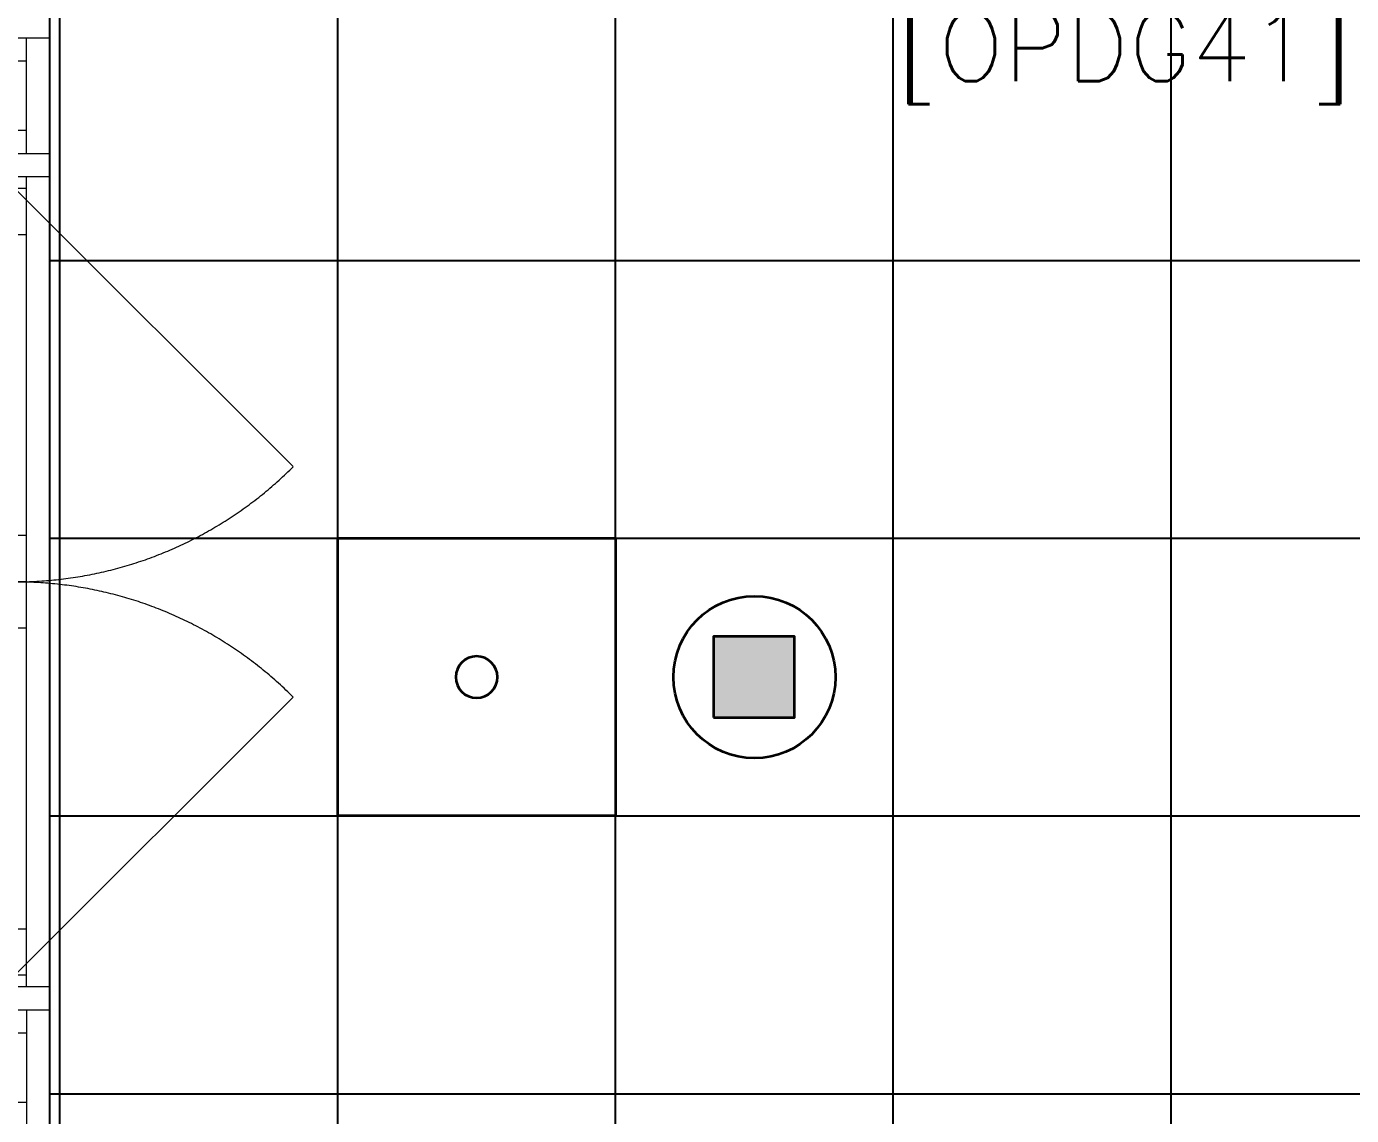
# Model space of a CAD drawing. Header units: inches. Extents: x -12418 to 57169, y -29325 to 19878.
# Drawn here: x 37128 to 39990, y 4153 to 6506 of the extents above; entities that cross this region are included whole.
import ezdxf
from ezdxf.enums import TextEntityAlignment as Align

# ---------------------------------------------------------------- set-up
doc = ezdxf.new("R2010")
doc.units = ezdxf.units.IN
doc.header["$LTSCALE"] = 25
doc.header["$MEASUREMENT"] = 0
doc.linetypes.add('00-Ground Floor$0$DASHED', pattern=[0.75, 0.5, -0.25])
doc.layers.get('0').update_dxf_attribs({"color": 8})
for name, color, linetype, lineweight in [('00-Ground Floor$0$72_EGR_BASE_TEXT', 252, 'Continuous', 5), ('00-Ground Floor$0$Aluminum', 251, 'Continuous', 5), ('E-LITE-CIRC-NUMB', 6, 'Continuous', 25), ('E-LITE-CLNG', 150, 'Continuous', 35), ('E-LITE-CTRL', 6, 'Continuous', 25), ('T-INTC-CLNG', 33, 'Continuous', 35), ('T-INTC-DEVC-NUMB', 2, 'Continuous', 25)]:
    doc.layers.add(name, color=color, linetype=linetype, lineweight=lineweight)
doc.layers.add('00-Ground Floor$0$False Ceiling', color=251, linetype='Continuous')
doc.styles.add('00-Ground Floor$0$SIMPLEX', font='SIMPLEX.shx', dxfattribs={"height": 150})
doc.styles.add('DC_Simplex', font='SIMPLEX.shx', dxfattribs={"width": 0.7})

# ---------------------------------------------------------------- blocks, each defined once
blk = doc.blocks.new('00-Ground Floor$0$door1700')
at = {"layer": '00-Ground Floor$0$Aluminum', "linetype": '00-Ground Floor$0$DASHED', "ltscale": 300}
for p, q in [((34940, 89347.9), (35541, 89949)), ((36640, 89347.9), (36039, 89949)), ((34940, 89347.9), (35541, 88746.9)), ((36640, 89347.9), (36039, 88746.9))]:
    blk.add_line(p, q, dxfattribs=at)
at = {"layer": '00-Ground Floor$0$Aluminum'}
for p, q in [((34915, 89422.9), (34590, 89422.9)), ((34615, 89422.9), (34615, 89322.9)), ((34865, 89422.9), (34865, 89322.9)), ((34915, 89422.9), (34915, 89322.9)), ((36990, 89422.9), (36665, 89422.9)), ((36665, 89422.9), (36665, 89322.9)), ((36715, 89422.9), (36715, 89322.9)), ((36965, 89422.9), (36965, 89322.9)), ((34865, 89372.9), (34615, 89372.9)), ((34665, 89372.9), (34665, 89322.9)), ((34815, 89372.9), (34815, 89322.9)), ((36665, 89372.9), (34915, 89372.9)), ((34940, 89372.9), (34940, 89322.9)), ((35040, 89372.9), (35040, 89322.9)), ((35690, 89372.9), (35690, 89322.9)), ((35790, 89372.9), (35790, 89322.9)), ((35890, 89372.9), (35890, 89322.9)), ((36540, 89372.9), (36540, 89322.9)), ((36640, 89372.9), (36640, 89322.9)), ((36715, 89372.9), (36965, 89372.9)), ((36765, 89372.9), (36765, 89322.9)), ((36915, 89372.9), (36915, 89322.9)), ((34815, 89347.9), (34665, 89347.9)), ((35690, 89347.9), (35040, 89347.9)), ((35890, 89347.9), (36540, 89347.9)), ((36765, 89347.9), (36915, 89347.9)), ((36990, 89322.9), (34590, 89322.9)), ((34590, 89322.9), (36990, 89322.9))]:
    blk.add_line(p, q, dxfattribs=at)
at = {"layer": '00-Ground Floor$0$Aluminum', "linetype": '00-Ground Floor$0$DASHED', "ltscale": 300}
for centre, start, end in [((34940, 89347.9), 315, 45), ((36640, 89347.9), 135, 225)]:
    blk.add_arc(centre, 850, start, end, dxfattribs=at)
blk = doc.blocks.new('00-Ground Floor$0$A$Ce9e1c4c3')
at = {"layer": '00-Ground Floor$0$False Ceiling', "color": 254}
blk.add_line((-62822.1, 8572.6, 0), (-62822.1, -847.4, 0), dxfattribs=at)
at = {"layer": '00-Ground Floor$0$False Ceiling', "color": 254, "linetype": 'Continuous'}
for p, q in [((-62800, -847.4), (-62800, 8572.6)), ((-62200, -847.4), (-62200, 8572.6)), ((-61600, -847.4), (-61600, 8572.6)), ((-61000, -847.4), (-61000, 8572.6)), ((-60400, -847.4), (-60400, 8572.6)), ((-62822.1, 6000), (-53802.1, 6000)), ((-62822.1, 5400), (-53802.1, 5400)), ((-62822.1, 4800), (-53802.1, 4800)), ((-62822.1, 4200), (-53802.1, 4200))]:
    blk.add_line(p, q, dxfattribs=at)
blk = doc.blocks.new('00-Ground Floor')
at = {"layer": '00-Ground Floor$0$Aluminum', "rotation": 270}
blk.add_blockref('00-Ground Floor$0$door1700', (-52245, 41095.7, 0), dxfattribs=at)
at = {"layer": '00-Ground Floor$0$False Ceiling', "color": 254}
blk.add_blockref('00-Ground Floor$0$A$Ce9e1c4c3', (100000, 0), dxfattribs=at)
at = {"layer": '00-Ground Floor$0$72_EGR_BASE_TEXT', "insert": (39498.9, 6537.7, 0), "char_height": 150, "attachment_point": 2, "style": '00-Ground Floor$0$SIMPLEX'}
blk.add_mtext('[OPDG41]', dxfattribs=at)
blk = doc.blocks.new('*U13')
blk.add_lwpolyline([(-300, 300), (-300, -300), (300, -300), (300, 300)], close=True)
blk.add_circle((0, 0), 45)
at = {"layer": 'E-LITE-CIRC-NUMB', "style": 'DC_Simplex', "width": 0.7, "flags": 8}
blk.add_attdef('CIRCUIT', text='', height=200, rotation=0, dxfattribs=at).set_placement((-473.9, 300), align=Align.RIGHT)
at = {"layer": 'E-LITE-CTRL', "style": 'DC_Simplex', "width": 0.7, "flags": 8}
blk.add_attdef('CONTROL', (1118.9, -935), '', height=200, rotation=360, dxfattribs=at)
blk = doc.blocks.new('DC_PA-CL-Speaker')
blk.add_hatch(color=256).paths.add_polyline_path([(-0.883, -0.87), (0.865, -0.87), (0.865, 0.878), (-0.883, 0.878)])
blk.add_lwpolyline([(-0.883, -0.87), (0.865, -0.87), (0.865, 0.878), (-0.883, 0.878)], close=True)
blk.add_circle((0, 0), 1.75)
at = {"layer": 'T-INTC-DEVC-NUMB', "style": 'DC_Simplex', "width": 0.7}
blk.add_attdef('DC_CONTROL', (3.364, 2.471), '', height=2, rotation=360, dxfattribs=at)

msp = doc.modelspace()

# ---------------------------------------------------------------- block references
msp.add_blockref('00-Ground Floor', (0, 0))
at = {"layer": 'E-LITE-CLNG', "xscale": -1}
msp.add_blockref('*U13', (38100, 5100), dxfattribs=at)
at = {"layer": 'T-INTC-CLNG', "xscale": 100, "yscale": 100, "zscale": 100}
msp.add_blockref('DC_PA-CL-Speaker', (38700, 5100), dxfattribs=at)

doc.saveas('drawing.dxf')
